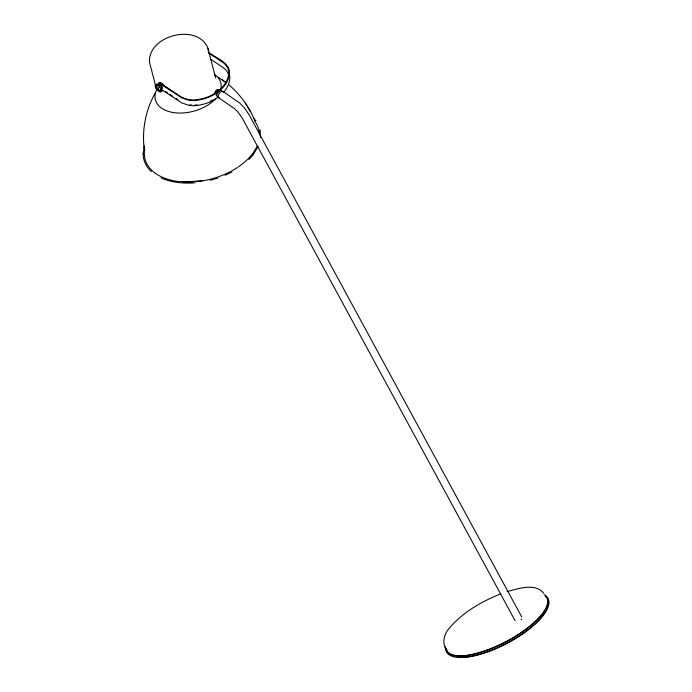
<?xml version="1.0" encoding="UTF-8"?>
<svg xmlns="http://www.w3.org/2000/svg" width="692" height="692" viewBox="0 0 692 692"><rect width="100%" height="100%" fill="white"/><g stroke="black" fill="none" stroke-linecap="round" stroke-linejoin="round"><path stroke-width="1.04" d="M143.071 153.987L144.36 145.891M260.495 137.587L260.14 129.689M162.248 90.652L160.596 91.915L158.364 91.197A2.863 1.349 50.9 0 0 155.735 88.135L155.198 85.635L156.729 84.216A2.863 1.349 50.9 0 0 159.195 84.545L159.255 84.536A4.29 2.024 50.9 0 1 162.049 87.789L162.084 87.858A2.863 1.349 50.9 0 0 162.213 90.6L162.231 90.687A4.29 2.024 50.9 0 1 161.772 90.963M159.195 84.502L158.018 85.497A2.863 1.349 50.9 0 1 155.553 85.168L155.51 85.125M215.575 93.23L217.288 90.436L219.684 90.453M218.966 90.47L219.044 90.029M258.099 146.41L253.194 154.705M155.155 93.169C145.692 109.855 141.869 129.62 144.178 148.642M500.913 593.779C481.667 601.443 462.879 612.169 449.359 628.172C443.754 634.304 441.617 643.551 446.928 650.653M248.947 159.549L253.134 154.792M224.061 91.785L224.493 91.309A37.982 27.939 -3.5 0 0 229.848 76.708L229.441 74.805M159.982 91.941L158.26 88.394L159.67 86.924L158.018 85.462M216.838 92.65L216.293 93.204L215.653 92.78M161.08 91.604L161.037 91.552A2.863 1.349 50.9 0 1 160.873 88.818L162.084 87.858M218.049 97.364L213.318 100.375M208.474 53.05L208.915 52.687A2.863 1.349 50.9 0 1 208.56 52.073M156.677 84.173L156.643 84.19A4.29 2.024 50.9 0 0 156.375 84.684M225.09 175.301L231.932 171.997M507.167 591.573C518.343 588.745 534.881 582.552 543.748 593.2M210.351 180.283L217.859 178.078M202.514 180.629L187.541 181.875L180.361 181.529M218.508 90.825L217.288 90.436M160.873 88.818L159.67 86.924M195.04 182.844C183.544 183.691 171.668 182.627 161.037 177.896M218.438 77.288L225.964 82.582M208.923 52.376C215.714 58.214 227.893 61.285 229.528 71.553A37.982 27.939 -3.5 0 1 224.173 86.154L219.208 91.136L213.006 95.219A37.982 27.939 -3.5 0 1 193.76 100.582L188.605 100.141L181.633 97.84L160.518 83.948A3.815 1.799 50.9 0 0 158.035 85.419M208.396 52.8L222.305 62.046A20.829 15.319 -3.5 0 1 228.767 71.605A37.178 27.351 -3.5 0 1 193.751 100.02A20.829 15.319 -3.5 0 1 180.162 96.249L161.037 83.533M210.446 59.105L222.616 67.202A20.829 15.319 -3.5 0 1 228.697 74.944M222.962 91.491L239.666 102.996L244.406 107.9L249.146 114.837L521.777 617.005M218.594 97.736L234.64 108.731L238.55 112.77L242.477 118.54L515.073 620.646M165.699 91.578L167.438 92.728M170.05 94.467L172.654 96.197M176.131 98.515L177.87 99.665M160.838 89.112L181.953 102.996L188.916 105.305L194.071 105.738A37.982 27.939 -3.5 0 0 213.292 100.401M155.138 86.318L158.26 88.394M222.305 79.788L225.298 82.08M229.19 85.064C240.435 94.735 249.293 107.13 254.898 120.866M253.843 118.531L255.936 120.823M151.375 171.599C146.47 167.101 143.244 160.829 143.088 154.117M207.548 48.059L208.785 49.954A2.863 1.349 50.9 0 0 208.327 51.468M248.047 107.502L250.417 111.403M245.383 103.125L247.693 106.923M214.987 75.861L215.783 78.135M215.082 75.869L207.678 47.506C196.675 22.897 147.967 35.474 149.455 62.116L156.85 90.479M214.113 74.13A33.796 20.665 -14.6 0 1 220.973 88.585M215.843 98.402A33.796 20.665 -14.6 0 1 173.476 112.571A33.796 20.665 -14.6 0 1 156.833 89.32M254.838 121.437A58.759 35.932 -14.6 0 1 259.439 133.738M257.026 146.124A58.759 35.932 -14.6 0 1 238.342 166.893M237.503 167.455A58.759 35.932 -14.6 0 1 231.292 171.158M230.367 171.642A58.759 35.932 -14.6 0 1 196.018 181.719M192.947 181.953A58.759 35.932 -14.6 0 1 182.532 181.918M179.522 181.65A58.759 35.932 -14.6 0 1 144.74 149.057M216.224 95.444A3.815 1.851 -56.4 0 1 216.276 94.7M216.881 92.996A3.815 1.851 -56.4 0 1 220.566 90.003M215.939 93.498A3.815 1.851 -56.4 0 1 220.463 89.83M158.425 84.26A3.815 1.799 50.9 0 1 159.99 83.023A3.815 1.799 50.9 0 1 163.053 85.592M158.996 83.23A3.815 1.799 50.9 0 1 161.201 82.884A3.815 1.799 50.9 0 1 164.047 85.99M158.944 85.376A2.284 1.081 50.9 0 1 160.371 84.848A2.284 1.081 50.9 0 1 162.231 87.313A2.284 1.081 50.9 0 1 161.132 88.265M161.02 88.109A2.284 1.081 50.9 0 1 160.925 89.173M160.068 85.272A1.522 0.718 50.9 0 1 160.613 85.497M160.907 85.721A1.522 0.718 50.9 0 1 161.175 86.007M161.608 86.656A1.522 0.718 50.9 0 1 161.504 87.78M212.885 99.925A37.178 27.351 -3.5 0 1 210.325 101.17M197.073 104.873A37.178 27.351 -3.5 0 1 195.066 105.097M191.572 105.072A20.829 15.319 -3.5 0 1 189.937 104.881M214.883 93.749A2.673 1.297 -56.4 0 1 216.267 90.254A2.673 1.297 -56.4 0 1 218.447 90.367M216.025 91.751A1.142 0.554 -56.4 0 1 216.181 91.491M215.342 93.697A2.673 1.297 -56.4 0 1 216.821 90.617A2.673 1.297 -56.4 0 1 218.906 90.315M219.615 97.909A3.815 1.851 -56.4 0 1 219.338 93.437A3.815 1.851 -56.4 0 1 223.386 92.494M521.725 619.253A3.815 1.237 -28.5 0 1 521.119 619.807M218.222 96.984A3.815 1.851 -56.4 0 1 217.945 92.52A3.815 1.851 -56.4 0 1 222.002 91.578M216.025 92.027A2.232 1.081 -56.4 0 1 217.08 90.704M217.85 90.289A2.232 1.081 -56.4 0 1 218.188 90.271M546.481 596.937A57.194 19.748 -27.7 0 1 506.881 643.015A57.194 19.748 -27.7 0 1 446.132 649.779M544.249 594.575A57.194 19.748 -27.7 0 1 506.224 641.752A57.194 19.748 -27.7 0 1 445.432 646.613M545.166 596.054A56.433 19.488 -27.7 0 1 506.094 641.519A56.433 19.488 -27.7 0 1 446.15 648.188M547.26 607.593A55.282 19.091 -27.7 0 1 510.255 641.666A55.282 19.091 -27.7 0 1 458.156 657.115"/></g></svg>
